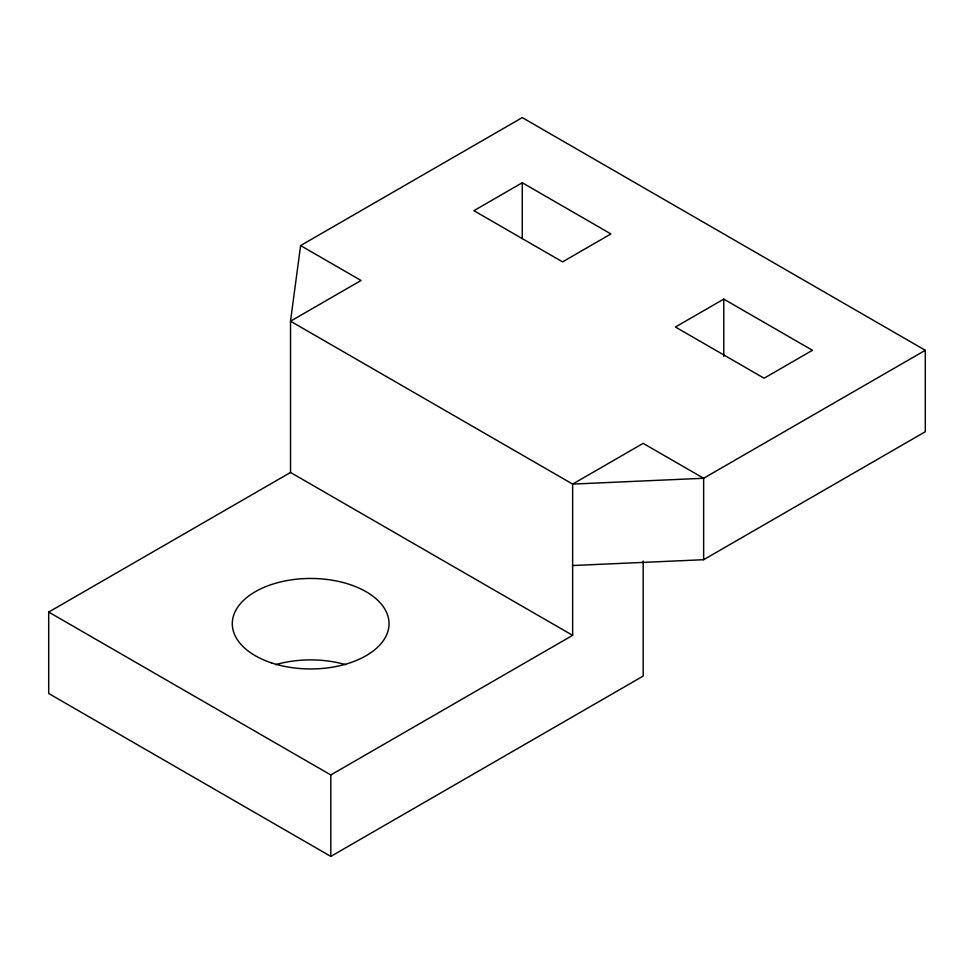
<?xml version="1.0" encoding="UTF-8"?>
<svg xmlns="http://www.w3.org/2000/svg" width="974" height="974" viewBox="0 0 974 974"><rect width="100%" height="100%" fill="white"/><g stroke="black" fill="none" stroke-linecap="round" stroke-linejoin="round"><path stroke-width="1.46" d="M300.601 245.582L290.52 321.201L290.52 472.463L572.639 635.34L572.639 484.09L290.52 321.201L361.05 280.488L300.601 245.582L522.271 117.598L925.3 350.299L925.3 431.738L703.63 559.709L572.639 565.529M522.271 182.759L473.9 210.676L562.57 261.872L610.929 233.943L522.271 182.759L522.271 238.557M643.181 561.109L643.181 676.066L330.819 856.402L48.7 693.512L48.7 612.074L290.52 472.463M723.779 299.103L675.42 327.021L764.091 378.216L812.45 350.299L723.779 299.103L723.779 356.411M925.3 350.299L703.63 478.271L572.639 484.09L643.181 443.365L703.63 478.271L703.63 559.709M48.7 612.074L330.819 774.951L572.639 635.34M330.819 774.951L330.819 856.402M275.63 664.67A78.37 45.242 0 0 1 345.709 664.67M271.49 662.892A78.37 45.242 0 0 0 389.04 623.701A78.37 45.242 0 0 0 271.49 584.522A78.37 45.242 0 0 0 271.49 662.892"/></g></svg>
